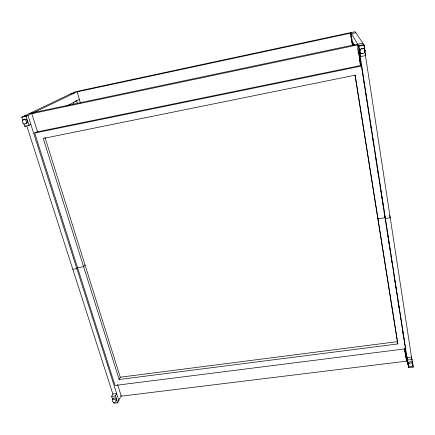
<?xml version="1.0" encoding="UTF-8"?>
<svg xmlns="http://www.w3.org/2000/svg" width="435" height="435" viewBox="0 0 435 435"><rect width="100%" height="100%" fill="white"/><g stroke="black" fill="none" stroke-linecap="round" stroke-linejoin="round"><path stroke-width="0.65" d="M116.439 400.662L116.613 399.379L115.661 398.226L114.144 397.889L112.948 398.558L112.779 399.841L111.67 396.394L112.844 394.001L26.829 126.036M359.859 51.7L360.338 49.688L362.072 48.53L364.051 48.91M364.448 52.341L364.932 50.335M113.519 402.136L113.888 403.278L117.711 402.815L121.153 395.469M117.711 402.815L115.509 395.926L116.662 393.534L112.844 394.001M119.136 379.505L43.212 138.46L355.167 75.173L397.873 343.922L119.136 379.505L120.267 377.205L44.984 137.416M85.021 264.948L83.607 266.704L77.555 267.683M77.62 267.645L76.832 268.602L72.797 269.254M23.773 119.712L24.643 119.049L26.388 119.402L27.535 120.897L27.427 122.648L26.116 123.638M34.702 133.039L36.529 132.028L361.327 65.37L405.534 348.826L115.036 385.448L34.702 133.039L361.637 66.006M23.784 123.513L24.703 126.373L29.004 125.476L30.896 124.502L29.672 124.753M66.849 105.906L79.453 99.387M24.703 126.373L25.66 125.878M21.75 117.2L26.067 116.292L78.349 91.176L74.749 91.948L21.75 117.2L22.859 120.647M37.557 131.816L31.809 113.676L34.572 112.35L357.021 44.223L357.439 44.952L360.68 65.767M80.393 102.932L77.164 91.861L79.121 90.92L350.333 32.658L352.529 45.224M352.883 45.137L350.909 32.625L355.123 31.722L364.133 45.088L365.726 55.555L360.512 56.637L360.202 56.061M77.164 91.861L350.626 33.158M70.731 93.862L74.385 93.079M351.502 33.636L355.792 32.717M74.836 101.219L76.658 100.833L77.425 103.443M29.373 113.568L33.587 112.676M357.728 44.212L362.817 43.136M31.809 113.676L357.439 44.952M23.691 116.275L27.981 115.373L118.847 400.396M350.909 32.625L358.891 46.192L364.133 45.088M385.187 217.717L378.004 218.881L377.607 217.288M120.267 377.205L397.378 341.654L397.873 343.922M406.991 357.641L411.499 357.081L413.25 367.096L408.731 367.64L404.795 350.702M111.67 396.394L115.509 395.926M405.061 349.381L407.551 360.011L412.086 359.457M404.67 348.397L406.654 361.148L121.278 396.16L117.581 384.502M360.756 53.114L362.719 53.494M408.721 364.682L408.144 363.834L408.596 362.404L410.113 361.648L411.798 362.012L412.668 363.285M354.394 45.148L352.861 42.266L353.389 45.61M358.076 52.064L359.305 54.37L361.077 65.761M26.067 116.292L29.004 125.476M389.521 215.401L390.233 217.766L385.415 218.549L384.888 216.657M73.205 102.258L73.781 104.21M412.663 364.682L413.25 367.096M406.116 358.826L406.654 361.148M355.009 75.146L397.378 341.654M350.441 33.326L350.653 34.669M350.866 36.007L351.078 37.35M351.29 38.693L351.502 40.031M351.714 41.374L351.92 42.712M352.132 44.055L352.345 45.392M358.891 46.192L360.512 56.637M407.551 360.011L408.731 367.64M408.171 365.231L358.592 45.686L363.796 44.593L364.095 46.54M361.327 65.37L361.534 66.713M362.263 71.4L362.785 74.749M363.513 79.442L363.72 80.779M363.932 82.123L364.138 83.46M364.345 84.803L364.552 86.141M365.28 90.833L365.492 92.171M365.699 93.514L365.906 94.852M366.112 96.189L366.324 97.532M366.531 98.87L366.738 100.213M367.466 104.9L367.673 106.243M368.298 110.262L368.51 111.605M369.13 115.623L369.342 116.961M370.071 121.653L370.277 122.991M370.484 124.334L370.691 125.671M370.903 127.015L371.109 128.352M371.316 129.69L371.523 131.033M372.251 135.72L372.463 137.063M372.67 138.401L372.877 139.744M373.089 141.081L373.295 142.424M374.334 149.123L374.54 150.461M375.269 155.154L375.481 156.491M375.688 157.834L375.894 159.172M376.101 160.515L376.313 161.853M377.042 166.545L377.248 167.883M377.455 169.226L377.667 170.563M377.874 171.901L378.08 173.244M378.287 174.582L378.499 175.925M380.06 185.973L380.266 187.311M380.891 191.335L381.098 192.672M381.827 197.365L382.033 198.703M382.24 200.046L382.452 201.383M382.659 202.726L382.865 204.064M383.077 205.402L383.284 206.745M384.013 211.432L384.219 212.775M384.844 216.793L385.051 218.131M386.09 224.819L386.296 226.156M387.025 230.838L387.232 232.176M387.438 233.513L387.65 234.851M387.857 236.189L388.063 237.526M388.792 242.208L388.999 243.546M389.205 244.883L389.412 246.221M389.619 247.558L389.831 248.896M390.037 250.234L390.244 251.571M390.973 256.248L391.179 257.585M391.804 261.598L392.011 262.936M393.985 275.643L394.192 276.981M394.398 278.318L394.605 279.656M394.817 280.994L395.023 282.331M395.747 287.013L395.959 288.351M396.165 289.688L396.372 291.026M396.579 292.363L396.785 293.701M397.933 301.058L398.139 302.396M398.759 306.409L398.971 307.746M400.526 317.778L400.733 319.116M401.358 323.129L401.565 324.466M402.707 331.818L402.913 333.156M403.125 334.493L403.332 335.831M403.539 337.168L403.745 338.506M404.474 343.188L404.68 344.525M405.056 348.674L405.366 350.692M359.011 53.418L360.99 66.142M357.755 48.921L357.962 50.264M358.174 51.607L358.38 52.95M359.527 60.334L359.74 61.678M359.946 63.021L360.158 64.358M404.8 350.953L405.012 352.296M405.219 353.639L405.431 354.976M405.637 356.319L405.844 357.662M364.291 47.839L364.486 49.139M365.183 53.684L365.384 54.984M365.482 55.653L411.983 360.251M412.179 361.518L412.369 362.785M22.364 120.517L22.256 122.278L23.414 123.774L25.154 124.127L26.464 123.132L26.578 121.376L25.42 119.875L23.675 119.522L22.364 120.517M112.36 399.77L112.192 401.059L113.149 402.206L114.666 402.549L115.862 401.88L116.036 400.591L115.079 399.439L113.557 399.096L112.36 399.77M360.18 49.421L359.701 51.428L360.909 53.391L362.882 53.771L364.617 52.619L365.106 50.607L363.883 48.644L361.915 48.263L360.18 49.421M408.878 363.611L408.421 365.041L409.297 366.313L410.988 366.678L412.505 365.922L412.967 364.492L412.092 363.214L410.401 362.85L408.878 363.611"/></g></svg>
